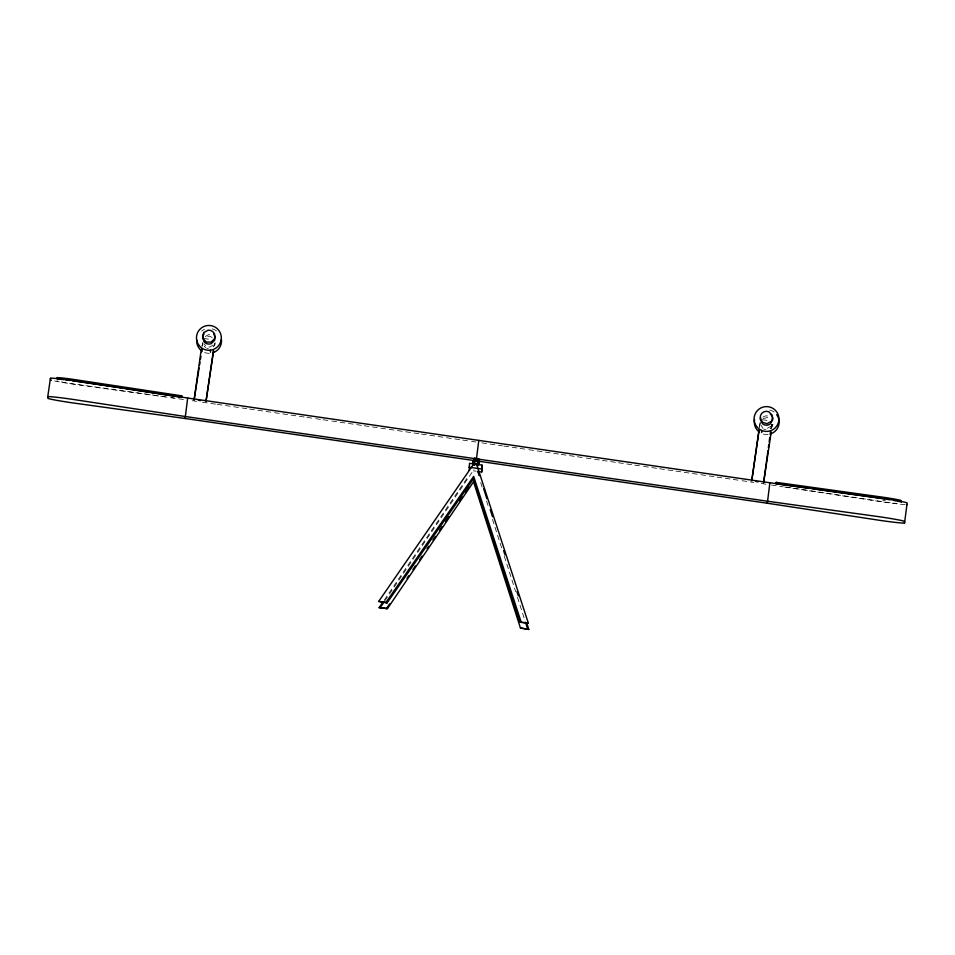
<?xml version="1.0" encoding="UTF-8"?>
<svg xmlns="http://www.w3.org/2000/svg" width="955" height="955" viewBox="0 0 955 955"><rect width="100%" height="100%" fill="white"/><g stroke="black" fill="none" stroke-linecap="round" stroke-linejoin="round"><path stroke-width="0.72" stroke-dasharray="4.78 3.58" d="M771.485 427.995L771.664 425.273M214.087 346.176L214.505 343.12M215.233 342.785L214.923 344.91L212.368 347.393M759.607 426.933L760.24 422.54M771.891 427.291L772.32 424.366L771.891 427.279M202.544 346.044L202.997 343.132M759.356 427.625L760.228 422.289M201.887 346.486L202.782 342.487M770.542 428.58L772.977 424.498A6.219 6.208 0 0 0 772.595 421.31M384.304 600.062L468.714 475.721M384.781 600.898L474.014 469.454M213.108 345.042L209.837 347.095L206.65 346.629L204.167 344.075M205.265 336.506L208.381 334.763A6.219 6.208 0 0 1 211.568 335.229M771.592 425.918L767.45 428.246L764.263 427.78M763.117 418.624L767.725 417.454A6.219 6.208 0 0 1 770.673 418.732M203.666 338.5L210.578 339.383M762.257 419.734L767.128 420.379M183.432 399.476L75.206 384.435A24.854 1.003 8.3 0 1 52.441 380.496M165.406 396.803L72.783 383.826A18.623 0.752 8.3 0 1 56.87 380.854M171.315 397.602L174.264 397.996M882.718 500.193L885.333 500.563M192.218 400.706L196.635 401.351M202.508 402.21L215.746 404.132M217.215 404.347L248.085 408.836M249.565 409.05L273.082 412.476M274.551 412.691L305.433 417.18M306.901 417.395L314.255 418.469M315.723 418.684L321.596 419.532M323.077 419.746L330.418 420.821M331.898 421.036L362.769 425.524M364.237 425.739L387.766 429.165M389.234 429.38L420.105 433.868M421.573 434.083L445.102 437.509M446.57 437.724L461.277 439.861M462.745 440.076L470.099 441.15M471.567 441.365L475.972 441.998M481.857 442.857L502.437 445.854M503.906 446.069L518.613 448.205M520.081 448.42L527.435 449.495M528.903 449.71L559.773 454.198M561.254 454.413L575.949 456.55M577.417 456.765L584.77 457.839M586.239 458.054L600.946 460.191M602.414 460.406L617.121 462.542M618.589 462.757L633.284 464.894M634.765 465.109L642.106 466.183M643.575 466.398L658.282 468.535M659.75 468.75L674.457 470.887M675.925 471.102L699.454 474.528M700.922 474.742L715.617 476.879M717.086 477.094L731.793 479.231M733.261 479.446L740.614 480.508M742.083 480.723L753.841 482.442M761.195 483.505L767.08 484.364M473.358 470.815L476.139 471.221M786.275 487.086L885.118 502.044A18.623 0.752 8.3 0 0 897.306 503.524M771.485 485.021L783.172 486.847M784.628 487.086L882.73 501.948A24.854 1.003 8.3 0 0 905.4 504.634M212.153 337.533L210.112 336.315A6.219 6.208 0 0 0 205.074 337.831M761.231 425.369L762.973 428.473M480.675 482.573L482.49 488.244M486.584 500.981L488.853 508.06M492.482 519.389L502.473 550.534M504.288 556.204L515.652 591.599M517.467 597.257L525.19 621.323M765.934 429.75A6.219 6.208 0 0 1 763.869 429.07M768.166 434.406A12.427 12.415 -4 0 1 761.803 433.486M769.754 410.029A12.427 12.415 -4 0 1 774.421 412.333M763.009 417.096A6.219 6.208 0 0 1 769.181 416.368M208.321 348.599A6.219 6.208 0 0 1 206.757 348.157M205.814 347.656A6.219 6.208 0 0 1 204.227 346.164M209.288 353.338A12.427 12.415 -4 0 1 204.191 352.335M201.684 330.979A12.427 12.415 -4 0 1 204.513 329.391M212.141 328.89A12.427 12.415 -4 0 1 216.809 331.182M771.545 424.366L770.948 428.747L771.545 424.378"/><path stroke-width="1.43" d="M763.594 482.92L767.975 450.724M768.369 447.788L768.763 444.863M769.169 441.938L769.766 437.545M770.16 434.62L770.554 431.696M194.092 399.906L201.302 349.148M758.915 430.299L751.704 481.057L759.177 429.857M477.524 471.424L481.69 472.033L482.024 465.121L469.526 463.306L469.192 470.206M47.75 396.743L50.436 378.311A24.854 1.003 8.3 0 1 74.968 380.878L187.669 398.032L769.873 482.752L882.48 498.391A24.854 1.003 8.3 0 1 907.143 502.987L904.564 522.946A24.854 1.003 8.3 0 1 880.033 520.38L767.331 503.225L185.127 418.493L72.52 402.867A24.854 1.003 8.3 0 1 47.857 398.271L47.75 396.743A24.854 1.003 8.3 0 1 72.27 399.309L184.984 416.464L767.187 501.184L879.794 516.822A24.854 1.003 8.3 0 1 904.457 521.418L904.564 522.946M56.799 377.738L56.966 377.655A18.623 0.752 8.3 0 1 72.795 379.314L181.748 395.836L181.534 397.316L117.943 387.384M187.669 398.032L185.127 418.493M213.443 350.437L205.97 401.637L213.598 350.939M478.777 440.398L476.223 460.859M760.646 417.622L760.335 419.746L762.663 423.889A6.219 6.208 0 0 0 770.219 423.996L772.655 419.913A6.219 6.208 0 0 0 772.285 416.726M769.873 482.752L767.331 503.225M776.045 483.827L776.26 482.359L885.118 497.519A18.623 0.752 8.3 0 1 901.031 500.492L901.317 502.139M481.69 472.033L482.024 465.121M763.582 482.788L771.21 432.078M194.104 400.038L199.118 367.938M199.583 365.013L200.037 362.1M200.49 359.175L200.944 356.263M201.636 351.882L202.09 348.969M473.119 461.934L474.313 459.271M473.155 462.459L474.349 459.797M473.955 462.507L475.339 459.582M478.562 461.301L476.545 463.963L474.014 462.423M478.598 461.814L477.739 464.321M478.515 463.593L478.169 460.752M479.35 461.349L477.214 464.751M479.219 460.943L478.24 465.049M474.098 461.766L475.972 459.844M478.443 462.554C476.33 467.819 471.197 460.811 475.268 458.543M479.183 462.865L478.204 464.536M526.897 623.52L528.807 629.464L520.439 627.972L473.549 481.809L387.455 608.621L379.135 607.678L382.621 602.533M379.135 607.678L380.245 607.571L383.946 602.128M386.345 608.729L389.616 603.918M407.045 578.241L408.716 575.769M412.894 569.622L415.401 565.921M419.579 559.773L422.086 556.085M427.1 548.695L428.771 546.236M432.949 540.076L435.456 536.388M439.634 530.228L442.153 526.539M445.496 521.609L448.838 516.691M459.701 500.683L462.208 496.994M465.551 492.064L468.893 487.146M474.85 464.572L474.408 464.082L476.617 464.333L528.366 623.197L520.045 622.254L473.358 478.933L387.062 602.903L378.693 601.411L474.086 463.462M378.693 601.411L385.916 602.462L473.668 476.39L521.155 622.147L528.366 623.197M474.277 458.758L473.167 463.462M478.276 465.563L479.446 461.898M474.945 457.672L473.047 460.907L474.337 464.87M475.304 459.057L474.026 460.74L473.955 463.259M520.045 622.254L521.155 622.147M777.513 484.03L810.007 488.411M812.956 488.805L884.903 498.999M72.58 380.782L116.462 387.169M198.425 400.36L200.55 400.67M756.038 481.511L758.163 481.821M468.953 467.162L481.451 468.977M380.245 607.571L387.455 608.621M520.439 627.972L528.807 629.464M385.916 602.462L387.062 602.903M475.029 464.799L473.286 462.865M478.694 458.555L479.422 462.387M478.061 459.2L478.634 462.327M478.097 459.725L478.622 461.575M478.133 460.238L478.455 460.859M474.444 464.596L473.919 462.745M473.358 463.891L473.776 464.727M213.872 334.166L215.066 337.151L214.6 340.326L211.198 343.645A6.219 6.208 0 0 1 203.916 341.58L202.747 336.972M477.81 471.507L479.183 475.745M490.237 509.672L492.541 516.739M503.595 550.653L504.968 554.903M516.942 591.646L518.326 595.884M483.66 488.721L486.847 498.653M525.644 622.744L527.649 629.023M502.581 569.144L507.583 584.746M513.05 601.781L515.318 608.872M479.147 459.904L479.41 461.384M473.131 462.948L473.394 464.417M776.26 482.359L776.367 484.03M761.589 430.43L761.732 432.46M210.351 350.199L210.482 352.24M181.748 395.836L181.868 397.519M50.436 378.311L50.543 379.839A24.854 1.003 8.3 0 0 51.403 380.221M907.25 504.515A24.854 1.003 8.3 0 1 907.047 504.61M776.678 414.649A12.427 12.415 -4 0 1 770.697 433.845M759.547 432.221A12.427 12.415 -4 0 1 754.534 419.627M887.267 499.358A18.623 0.752 8.3 0 1 889.559 499.728M893.725 500.432A18.623 0.752 8.3 0 1 895.551 500.766M897.139 501.065A18.623 0.752 8.3 0 1 900.338 501.805M770.363 414.148A6.219 6.208 0 0 1 771.795 415.771M221.453 339.479A12.427 12.415 -4 0 1 213.084 352.693M201.935 351.07A12.427 12.415 -4 0 1 196.73 339.801M57.216 379.099A18.623 0.752 8.3 0 1 63.77 379.648M65.776 379.887A18.623 0.752 8.3 0 1 70.216 380.46M202.997 335.933A6.219 6.208 0 0 1 204.012 334.023M203.916 332.495L202.639 335.456L203.021 338.643L206.328 342.045L211.091 342.117L214.493 338.798A6.219 6.208 0 0 0 208.059 330.179L203.916 332.495M772.547 418.386L771.282 421.334L767.128 423.662L762.556 422.361L760.228 418.218A6.219 6.208 0 0 1 768.859 411.784L772.177 415.198L772.547 418.386M756.539 426.443A12.427 12.415 -4 0 0 777.919 423.925A12.427 12.415 -4 0 0 765.051 406.687A12.427 12.415 -4 0 0 756.539 426.443M198.927 345.292A12.427 12.415 -4 0 0 220.307 342.785A12.427 12.415 -4 0 0 207.438 325.536A12.427 12.415 -4 0 0 198.927 345.292"/></g></svg>
